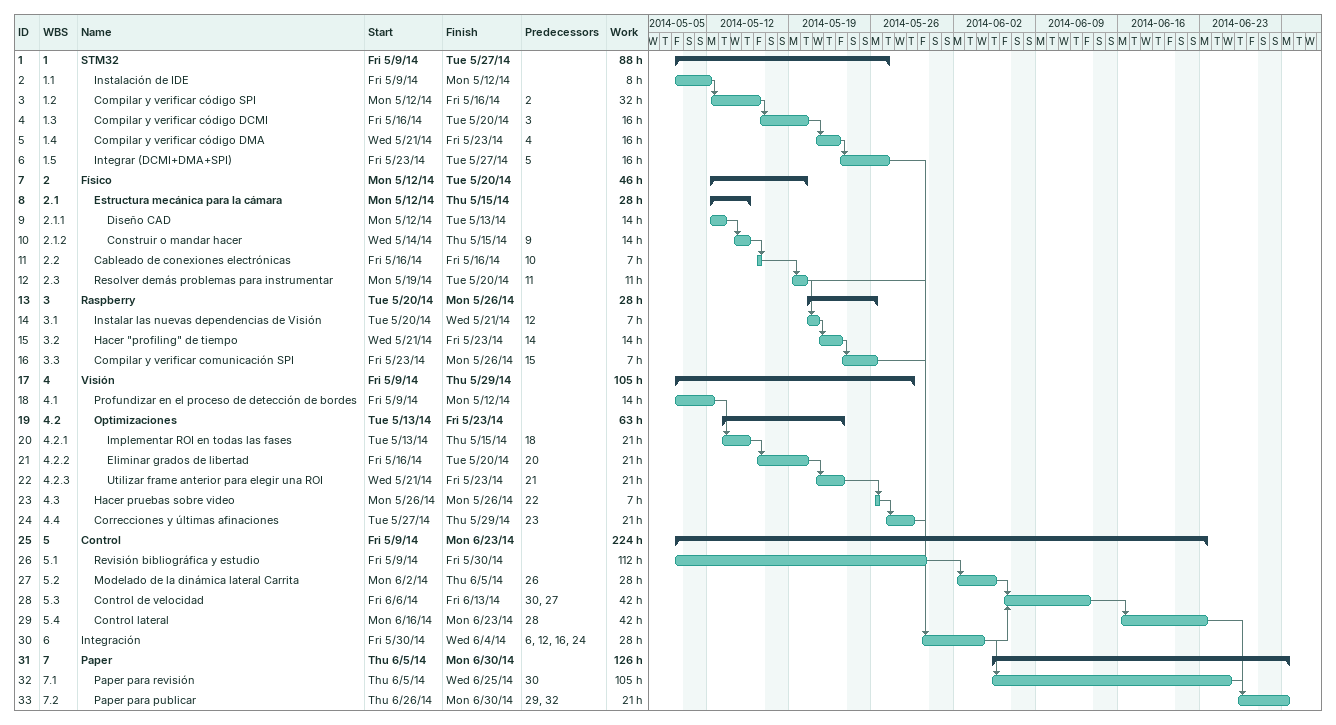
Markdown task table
| ID | WBS | Task | Start | Finish | Predecessors | Work (h) |
|---|---|---|---|---|---|---|
| 1 | 1 | **STM32** | 2014-05-09 | 2014-05-27 |  | 88 |
| 2 | 1.1 | Instalación de IDE | 2014-05-09 | 2014-05-12 |  | 8 |
| 3 | 1.2 | Compilar y verificar código SPI | 2014-05-12 | 2014-05-16 | 2 | 32 |
| 4 | 1.3 | Compilar y verificar código DCMI | 2014-05-16 | 2014-05-20 | 3 | 16 |
| 5 | 1.4 | Compilar y verificar código DMA | 2014-05-21 | 2014-05-23 | 4 | 16 |
| 6 | 1.5 | Integrar (DCMI+DMA+SPI) | 2014-05-23 | 2014-05-27 | 5 | 16 |
| 7 | 2 | **Físico** | 2014-05-12 | 2014-05-20 |  | 46 |
| 8 | 2.1 | **Estructura mecánica para la cámara** | 2014-05-12 | 2014-05-15 |  | 28 |
| 9 | 2.1.1 | Diseño CAD | 2014-05-12 | 2014-05-13 |  | 14 |
| 10 | 2.1.2 | Construir o mandar hacer | 2014-05-14 | 2014-05-15 | 9 | 14 |
| 11 | 2.2 | Cableado de conexiones electrónicas | 2014-05-16 | 2014-05-16 | 10 | 7 |
| 12 | 2.3 | Resolver demás problemas para instrumentar | 2014-05-19 | 2014-05-20 | 11 | 11 |
| 13 | 3 | **Raspberry** | 2014-05-20 | 2014-05-26 |  | 28 |
| 14 | 3.1 | Instalar las nuevas dependencias de Visión | 2014-05-20 | 2014-05-21 | 12 | 7 |
| 15 | 3.2 | Hacer "profiling" de tiempo | 2014-05-21 | 2014-05-23 | 14 | 14 |
| 16 | 3.3 | Compilar y verificar comunicación SPI | 2014-05-23 | 2014-05-26 | 15 | 7 |
| 17 | 4 | **Visión** | 2014-05-09 | 2014-05-29 |  | 105 |
| 18 | 4.1 | Profundizar en el proceso de detección de bordes | 2014-05-09 | 2014-05-12 |  | 14 |
| 19 | 4.2 | **Optimizaciones** | 2014-05-13 | 2014-05-23 |  | 63 |
| 20 | 4.2.1 | Implementar ROI en todas las fases | 2014-05-13 | 2014-05-15 | 18 | 21 |
| 21 | 4.2.2 | Eliminar grados de libertad | 2014-05-16 | 2014-05-20 | 20 | 21 |
| 22 | 4.2.3 | Utilizar frame anterior para elegir una ROI | 2014-05-21 | 2014-05-23 | 21 | 21 |
| 23 | 4.3 | Hacer pruebas sobre video | 2014-05-26 | 2014-05-26 | 22 | 7 |
| 24 | 4.4 | Correcciones y últimas afinaciones | 2014-05-27 | 2014-05-29 | 23 | 21 |
| 25 | 5 | **Control** | 2014-05-09 | 2014-06-23 |  | 224 |
| 26 | 5.1 | Revisión bibliográfica y estudio | 2014-05-09 | 2014-05-30 |  | 112 |
| 27 | 5.2 | Modelado de la dinámica lateral Carrita | 2014-06-02 | 2014-06-05 | 26 | 28 |
| 28 | 5.3 | Control de velocidad | 2014-06-06 | 2014-06-13 | 30, 27 | 42 |
| 29 | 5.4 | Control lateral | 2014-06-16 | 2014-06-23 | 28 | 42 |
| 30 | 6 | Integración | 2014-05-30 | 2014-06-04 | 6, 12, 16, 24 | 28 |
| 31 | 7 | **Paper** | 2014-06-05 | 2014-06-30 |  | 126 |
| 32 | 7.1 | Paper para revisión | 2014-06-05 | 2014-06-25 | 30 | 105 |
| 33 | 7.2 | Paper para publicar | 2014-06-26 | 2014-06-30 | 29, 32 | 21 |
